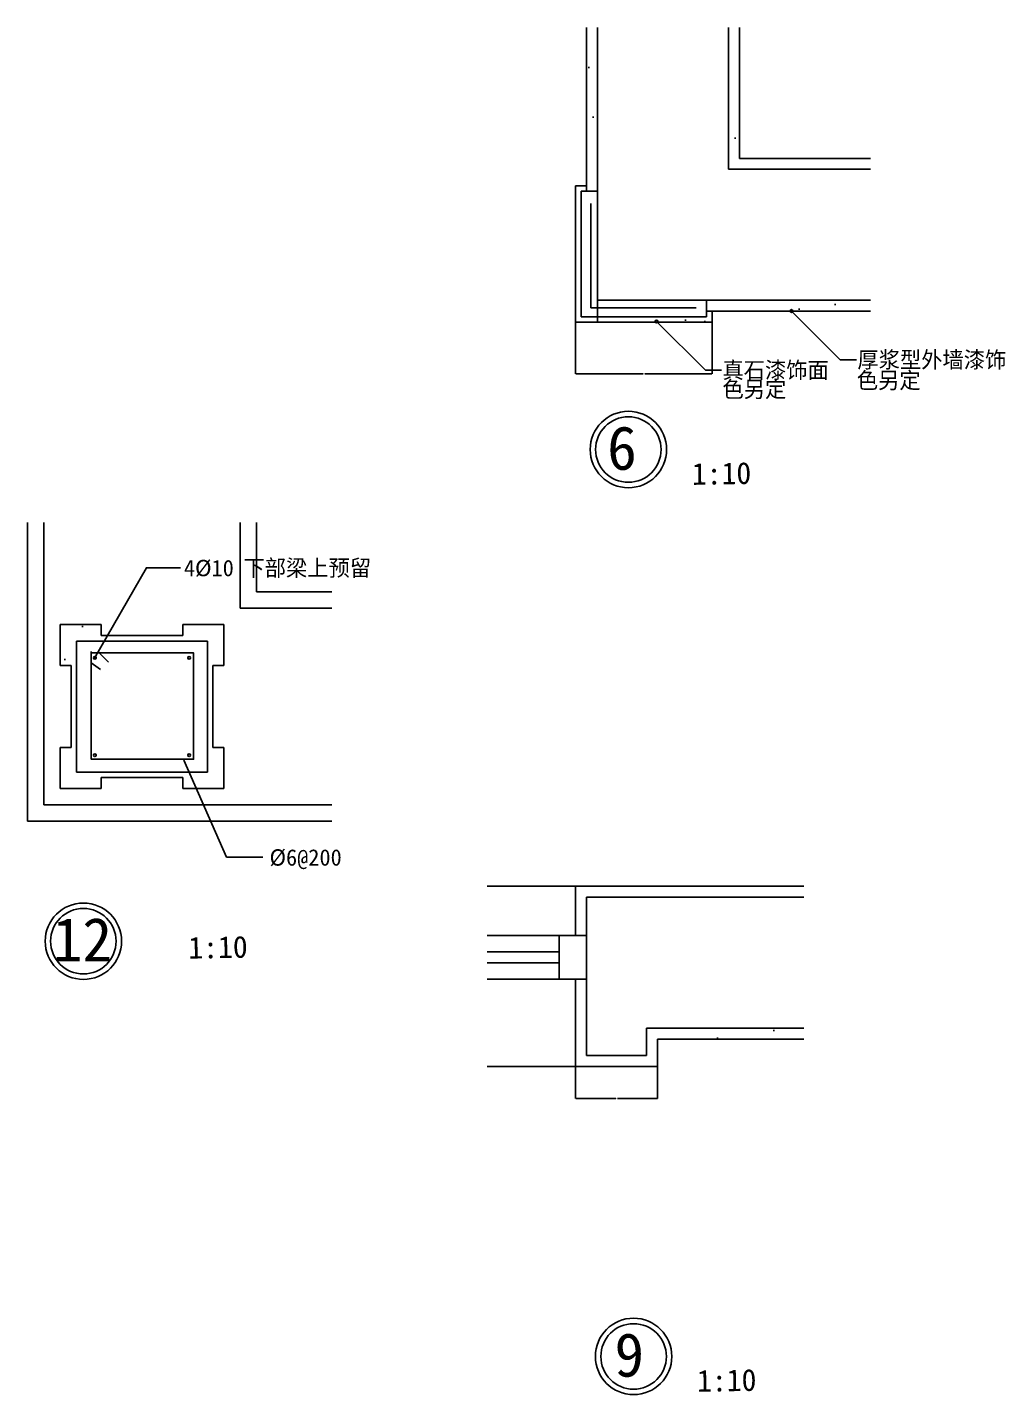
# Model space of a CAD drawing. Header units: metres. Extents: x -2092 to 57740, y -16481 to 10701.
# Drawn here: x 45659 to 47438, y 8155 to 10660 of the extents above; entities that cross this region are included whole.
import ezdxf

# ---------------------------------------------------------------- set-up
doc = ezdxf.new("R2010")
doc.units = ezdxf.units.M
for name, color, linetype in [('2', 2, 'Continuous'), ('D', 4, 'Continuous'), ('DIM2', 3, 'Continuous'), ('E-W', 7, 'Continuous'), ('E-WALL', 7, 'Continuous'), ('HZ', 3, 'Continuous')]:
    doc.layers.add(name, color=color, linetype=linetype)
doc.dimstyles.get("Standard").update_dxf_attribs({"dimtxt": 2.5, "dimasz": 2.5, "dimexe": 1.25, "dimexo": 0.625, "dimtad": 1, "dimcen": 2.5, "dimazin": 3, "dimtfac": 1, "dimtmove": 0, "dimatfit": 3})

# ---------------------------------------------------------------- blocks, each defined once
blk = doc.blocks.new('*D215')
for p, q in [((46663.14, 10119.66), (46663.14, 10025.08)), ((46913.14, 10119.66), (46913.14, 10025.08)), ((46663.39, 10025.08), (46786.64, 10025.08)), ((46789.64, 10025.08), (46912.89, 10025.08))]:
    blk.add_line(p, q)
at = {"layer": 'Defpoints'}
for p in [(46663.14, 10119.66), (46913.14, 10119.66), (46663.14, 10025.08)]:
    blk.add_point(p, dxfattribs=at)
at = {"layer": 'DIM2', "insert": (46788.14, 10025.08), "char_height": 1, "attachment_point": 5}
blk.add_mtext('250', dxfattribs=at)
blk = doc.blocks.new('*D216')
for p, q in [((46813.1, 8806.29), (46813.1, 8781.29)), ((46812.85, 8781.29), (46812.6, 8781.29)), ((46813.1, 8756.29), (46813.1, 8781.29)), ((46813.1, 8781.29), (46813.1, 8781.29)), ((46813.35, 8781.29), (46813.6, 8781.29))]:
    blk.add_line(p, q)
at = {"layer": 'Defpoints'}
for p in [(46813.1, 8806.29), (46813.1, 8781.29), (46813.1, 8756.29)]:
    blk.add_point(p, dxfattribs=at)
at = {"layer": 'DIM2', "insert": (46813.1, 8782.415), "char_height": 1, "attachment_point": 5}
blk.add_mtext('0', dxfattribs=at)
blk = doc.blocks.new('*D217')
for p, q in [((46663.14, 10369.66), (46663.14, 10244.66)), ((46662.89, 10244.66), (46662.64, 10244.66)), ((46663.14, 10119.66), (46663.14, 10244.66)), ((46663.14, 10244.66), (46663.14, 10244.66)), ((46663.39, 10244.66), (46663.64, 10244.66))]:
    blk.add_line(p, q)
at = {"layer": 'Defpoints'}
for p in [(46663.14, 10369.66), (46663.14, 10244.66), (46663.14, 10119.66)]:
    blk.add_point(p, dxfattribs=at)
at = {"layer": 'DIM2', "insert": (46663.14, 10245.785), "char_height": 1, "attachment_point": 5}
blk.add_mtext('0', dxfattribs=at)
blk = doc.blocks.new('*D227')
for p, q in [((46663.1, 8756.29), (46663.1, 8697.78)), ((46813.1, 8756.29), (46813.1, 8697.78)), ((46663.35, 8697.78), (46736.6, 8697.78)), ((46739.6, 8697.78), (46812.85, 8697.78))]:
    blk.add_line(p, q)
at = {"layer": 'Defpoints'}
for p in [(46663.1, 8756.29), (46813.1, 8756.29), (46663.1, 8697.78)]:
    blk.add_point(p, dxfattribs=at)
at = {"layer": 'DIM2', "insert": (46738.1, 8697.78), "char_height": 1, "attachment_point": 5}
blk.add_mtext('100', dxfattribs=at)

msp = doc.modelspace()

# ---------------------------------------------------------------- hatches: boundary and pattern name
at = {"layer": 'DIM2'}
h = msp.add_hatch(dxfattribs=at)
h.set_pattern_fill('AR-SAND', scale=5)
h.paths.add_polyline_path([(46963.14, 10659.66), (46943.14, 10659.66), (46943.14, 10399.66), (47203.14, 10399.66), (47203.14, 10419.66), (46963.14, 10419.66)])
h.paths.add_polyline_path([(46703.14, 10659.66), (46683.14, 10659.66), (46683.14, 10359.66), (46703.14, 10359.66)])
h.paths.add_polyline_path([(46683.14, 10359.66), (46683.14, 10369.66), (46663.14, 10369.66), (46663.14, 10119.66), (46913.14, 10119.66), (46913.14, 10139.66), (46903.14, 10139.66), (46903.14, 10129.66), (46673.14, 10129.66), (46673.14, 10359.66)])
h.paths.add_polyline_path([(46673.14, 10129.66), (46903.14, 10129.66), (46903.14, 10159.66), (46703.14, 10159.66), (46703.14, 10359.66), (46673.14, 10359.66)])
h.paths.add_polyline_path([(47203.14, 10139.66), (47203.14, 10159.66), (46903.14, 10159.66), (46903.14, 10139.66)])
h = msp.add_hatch(dxfattribs=at)
h.set_pattern_fill('ANSI31', scale=500)
h.paths.add_polyline_path([(46943.14, 10659.66), (46703.14, 10659.66), (46703.14, 10159.66), (47203.14, 10159.66), (47203.14, 10399.66), (46943.14, 10399.66)])
h = msp.add_hatch(dxfattribs=at)
h.set_pattern_fill('AR-SAND', scale=10)
h.paths.add_polyline_path([(45748.71, 9535.57), (45800.09, 9535.57), (45805.8, 9545.57), (45793.71, 9545.57), (45793.71, 9565.57), (45718.71, 9565.57), (45718.71, 9490.57), (45738.71, 9490.57), (45738.71, 9340.57), (45718.71, 9340.57), (45718.71, 9265.57), (45793.71, 9265.57), (45793.71, 9285.57), (45943.71, 9285.57), (45943.71, 9265.57), (45968.31, 9265.57), (45955.09, 9295.57), (45748.71, 9295.57)])
h.paths.add_polyline_path([(45805.8, 9545.57), (45800.09, 9535.57), (45988.71, 9535.57), (45988.71, 9295.57), (45955.09, 9295.57), (45968.31, 9265.57), (46018.71, 9265.57), (46018.71, 9340.57), (45998.71, 9340.57), (45998.71, 9490.57), (46018.71, 9490.57), (46018.71, 9565.57), (45943.71, 9565.57), (45943.71, 9545.57)])
h = msp.add_hatch(dxfattribs=at)
h.set_pattern_fill('AR-CONC', scale=10)
h.paths.add_polyline_path([(45988.71, 9535.57), (45800.09, 9535.57), (45783.62, 9506.75, -0.27), (45784.86, 9504.59, -1), (45779.86, 9504.59, -0.58), (45783.62, 9506.75), (45800.09, 9535.57), (45748.71, 9535.57), (45748.71, 9295.57), (45988.71, 9295.57)])
h = msp.add_hatch(dxfattribs=at)
h.set_pattern_fill('AR-SAND', scale=5)
h.paths.add_polyline_path([(47081.27, 9066.29), (47081.27, 9086.29), (46663.1, 9086.29), (46663.1, 8996.29), (46683.1, 8996.29), (46683.1, 9066.29)])
h.paths.add_polyline_path([(46813.1, 8806.29), (47081.27, 8806.29), (47081.27, 8826.29), (46793.1, 8826.29), (46793.1, 8776.29), (46683.1, 8776.29), (46683.1, 8916.29), (46663.1, 8916.29), (46663.1, 8756.29), (46813.1, 8756.29)])

# ---------------------------------------------------------------- linework, layer by layer
for centre in [(46759.75, 9886.35), (45761.36, 8985.72), (46769.32, 8225.18)]:
    msp.add_circle(centre, 60)
at = {"layer": 'D'}
for centre in [(46759.75, 9886.35), (45761.36, 8985.72), (46769.32, 8225.18)]:
    msp.add_circle(centre, 70, dxfattribs=at)
at = {"layer": 'DIM2'}
for p, q in [((46683.14, 10659.66), (46683.14, 10359.66)), ((46963.14, 10659.66), (46963.14, 10419.66)), ((46963.14, 10419.66), (47203.14, 10419.66)), ((46673.14, 10359.66), (46703.14, 10359.66)), ((46673.14, 10359.66), (46673.14, 10129.66)), ((46690.88, 10337.24), (46690.88, 10145.87)), ((46703.14, 10184.67), (46703.14, 10119.66)), ((46690.88, 10145.87), (46883.82, 10145.87)), ((46903.14, 10159.66), (46903.14, 10129.66)), ((46673.14, 10129.66), (46903.14, 10129.66)), ((46900.79, 10031.71), (46811.42, 10121.08)), ((46903.14, 10139.66), (47203.14, 10139.66)), ((47147.99, 10050.71), (47058.62, 10140.07)), ((47147.99, 10050.71), (47177.86, 10050.71)), ((46900.79, 10031.71), (46930.66, 10031.71)), ((45658.71, 9752.79), (45658.71, 9205.57)), ((45688.71, 9752.79), (45688.71, 9235.57)), ((46048.71, 9752.79), (46048.71, 9595.57)), ((46078.71, 9752.79), (46078.71, 9625.57)), ((46078.71, 9625.57), (46216.81, 9625.57)), ((46048.71, 9595.57), (46216.81, 9595.57)), ((45793.71, 9565.57), (45718.71, 9565.57)), ((45718.71, 9565.57), (45718.71, 9490.57)), ((45793.71, 9565.57), (45793.71, 9545.57)), ((45943.71, 9545.57), (45793.71, 9545.57)), ((45943.71, 9545.57), (45943.71, 9565.57)), ((46018.71, 9565.57), (45943.71, 9565.57)), ((46018.71, 9490.57), (46018.71, 9565.57)), ((45718.71, 9490.57), (45738.71, 9490.57)), ((45738.71, 9340.57), (45738.71, 9490.57)), ((45998.71, 9340.57), (45998.71, 9490.57)), ((46018.71, 9490.57), (45998.71, 9490.57)), ((45738.71, 9340.57), (45718.71, 9340.57)), ((45718.71, 9340.57), (45718.71, 9265.57)), ((45998.71, 9340.57), (46018.71, 9340.57)), ((46018.71, 9265.57), (46018.71, 9340.57)), ((45793.71, 9265.57), (45793.71, 9285.57)), ((45943.71, 9285.57), (45793.71, 9285.57)), ((45943.71, 9285.57), (45943.71, 9265.57)), ((45718.71, 9265.57), (45793.71, 9265.57)), ((45943.71, 9265.57), (46018.71, 9265.57)), ((45688.71, 9235.57), (46216.81, 9235.57)), ((45658.71, 9205.57), (46216.81, 9205.57)), ((46500.83, 9086.29), (47081.27, 9086.29)), ((46663.1, 9086.29), (46663.1, 8996.29)), ((46500.83, 8996.29), (46633.1, 8996.29)), ((46500.83, 8966.29), (46633.1, 8966.29)), ((46500.83, 8946.29), (46633.1, 8946.29)), ((46500.83, 8916.29), (46633.1, 8916.29)), ((46663.1, 8916.29), (46663.1, 8756.29)), ((46813.1, 8806.29), (47081.27, 8806.29)), ((46813.1, 8806.29), (46813.1, 8756.29)), ((46500.83, 8756.29), (46813.1, 8756.29))]:
    msp.add_line(p, q, dxfattribs=at)
for points in [[(46808.92, 10121.08, 1), (46813.92, 10121.08, 1)], [(47056.12, 10140.07, 1), (47061.12, 10140.07, 1)], [(45779.86, 9504.59, 1), (45784.86, 9504.59, 1)], [(45957.57, 9504.59, -1), (45952.57, 9504.59, -1)], [(45779.86, 9326.55, -1), (45784.86, 9326.55, -1)], [(45957.57, 9326.55, 1), (45952.57, 9326.55, 1)]]:
    msp.add_lwpolyline(points, format="xyb", close=True, dxfattribs=at)
for points in [[(45782, 9503.92), (45876.86, 9669.93), (45939.55, 9669.93)], [(45776.45, 9513.91), (45963.15, 9513.91), (45963.15, 9319.03), (45775.77, 9319.03), (45775.77, 9516.64)], [(45775.77, 9495.52), (45792.8, 9483.25)], [(45791.44, 9512.55), (45807.11, 9496.88)], [(45945.56, 9317.21), (46023.71, 9139.83), (46090.09, 9139.83)]]:
    msp.add_lwpolyline(points, dxfattribs=at)
at = {"layer": 'E-W'}
for p, q in [((46703.14, 10659.66), (46703.14, 10159.66)), ((46943.14, 10659.66), (46943.14, 10399.66)), ((46943.14, 10399.66), (47203.14, 10399.66)), ((46663.14, 10369.66), (46683.14, 10369.66)), ((46663.14, 10369.66), (46663.14, 10119.66)), ((46703.14, 10159.66), (47203.14, 10159.66)), ((46663.14, 10119.66), (46913.14, 10119.66)), ((46913.14, 10139.66), (46913.14, 10119.66)), ((46683.1, 9066.29), (47081.27, 9066.29)), ((46683.1, 9066.29), (46683.1, 8776.29)), ((46633.1, 8996.29), (46683.1, 8996.29)), ((46633.1, 8996.29), (46633.1, 8916.29)), ((46633.1, 8916.29), (46683.1, 8916.29)), ((46793.1, 8826.29), (47081.27, 8826.29)), ((46793.1, 8826.29), (46793.1, 8776.29)), ((46683.1, 8776.29), (46793.1, 8776.29))]:
    msp.add_line(p, q, dxfattribs=at)
at = {"layer": 'E-WALL'}
for p, q in [((45748.71, 9295.57), (45748.71, 9535.57)), ((45988.71, 9535.57), (45748.71, 9535.57)), ((45988.71, 9295.57), (45988.71, 9535.57)), ((45988.71, 9295.57), (45748.71, 9295.57))]:
    msp.add_line(p, q, dxfattribs=at)

# ---------------------------------------------------------------- texts
at = {"layer": '2'}
for s, p in [('6', (46720.85, 9849.27)), ('12', (45705.12, 8948.64)), ('9', (46734.23, 8188.09))]:
    msp.add_text(s, height=80, dxfattribs=at).set_placement(p)
at = {"layer": 'DIM2'}
for s, p in [('厚浆型外墙漆饰面', (47179.26, 10035.92)), ('真石漆饰面', (46932.07, 10016.92)), ('色另定', (47178.19, 9998.16)), ('色另定', (46932.07, 9981.92)), ('下部梁上预留', (46054.52, 9654.51))]:
    msp.add_text(s, height=30, dxfattribs=at).set_placement(p)
at = {"layer": 'DIM2', "char_height": 30, "attachment_point": 1}
for s, insert in [('\\A1;4%%c10', (45945.46, 9684.29)), ('\\A1;%%c6@200', (46102.32, 9154.19))]:
    msp.add_mtext(s, dxfattribs=dict(at, insert=insert))
at = {"layer": 'HZ'}
for p in [(46876.31, 9821.55), (45953.87, 8953.78), (46885.88, 8160.38)]:
    msp.add_text('1:10', height=40, rotation=1, dxfattribs=at).set_placement(p)

# ---------------------------------------------------------------- dimensions: what is measured, and where the dimension line sits
at = {"layer": 'DIM2'}
for base, p1, p2, picture, middle in [((46663.14, 10244.66), (46663.14, 10119.66), (46663.14, 10369.66), '*D217', (46663.14, 10245.785)), ((46663.14, 10025.08), (46663.14, 10119.66), (46913.14, 10119.66), '*D215', (46788.14, 10025.08)), ((46813.1, 8781.29), (46813.1, 8756.29), (46813.1, 8806.29), '*D216', (46813.1, 8782.415))]:
    dim = msp.add_linear_dim(base=base, p1=p1, p2=p2, dimstyle='Standard', dxfattribs=at)
    dim.commit()
    dim.dimension.update_dxf_attribs({"geometry": picture, "text_midpoint": middle})
dim = msp.add_linear_dim(base=(46663.1, 8697.78), p1=(46663.1, 8756.29), p2=(46813.1, 8756.29), text='100', dimstyle='Standard', dxfattribs=at)
dim.commit()
dim.dimension.update_dxf_attribs({"geometry": '*D227', "text_midpoint": (46738.1, 8697.78)})

doc.saveas('drawing.dxf')
